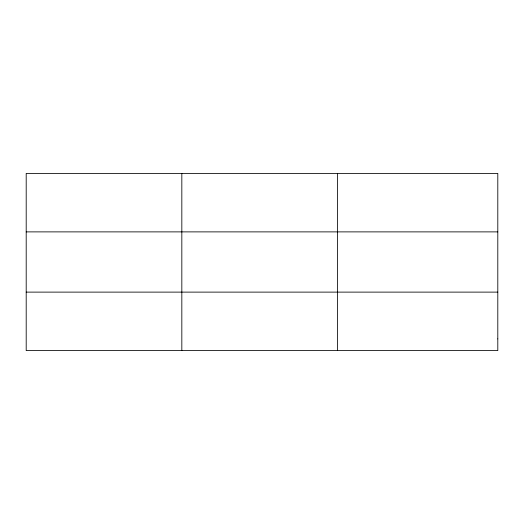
<?xml version="1.0" encoding="UTF-8"?>
<svg xmlns="http://www.w3.org/2000/svg" width="524" height="524" viewBox="0 0 524 524"><rect width="100%" height="100%" fill="white"/><g stroke="black" fill="none" stroke-linecap="round" stroke-linejoin="round"><path stroke-width="0.79" d="M181.828 350.589L181.828 173.411M337.456 350.589L337.456 173.411M26.2 231.883L497.8 231.883M26.2 292.117L497.8 292.117M497.8 338.89L497.8 350.589L26.2 350.589L26.2 173.411L497.8 173.411L497.8 338.89"/></g></svg>
